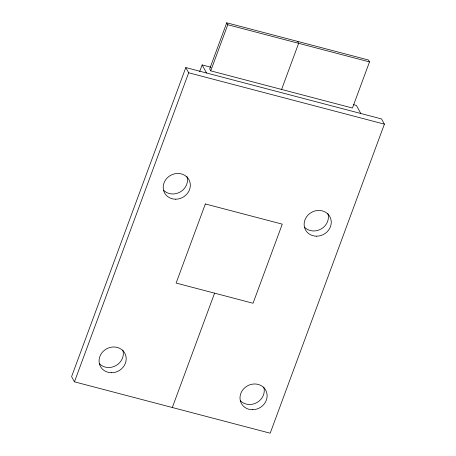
<?xml version="1.0" encoding="UTF-8"?>
<svg xmlns="http://www.w3.org/2000/svg" width="456" height="456" viewBox="0 0 456 456"><rect width="100%" height="100%" fill="white"/><g stroke="black" fill="none" stroke-linecap="round" stroke-linejoin="round"><path stroke-width="0.68" d="M185.809 67.562L71.598 376.61L74.453 381.826L270.191 433.2L384.402 124.152L381.547 118.936L185.809 67.562L188.664 72.778L384.402 124.152M74.453 381.826L188.664 72.778M199.694 71.529L202.133 64.929L211.088 67.277M226.735 22.8L209.686 68.924L210.74 70.845L352.454 108.038L369.497 61.919L368.448 59.992L226.735 22.8L227.783 24.721L369.497 61.919M210.74 70.845L227.783 24.721M281.597 89.444L298.64 43.32L297.591 41.399M172.322 407.516L214.582 293.157M353.622 104.686L356.375 105.41L360.799 113.487M202.133 64.929L206.557 73.006M263.745 387.036A13.862 12.574 -28.7 0 1 257.121 402.443A13.862 12.574 -28.7 0 1 240.34 400.721M122.812 350.043A13.862 12.574 -28.7 0 1 116.189 365.455A13.862 12.574 -28.7 0 1 99.408 363.734M186.943 176.506A13.862 12.574 -28.7 0 1 180.325 191.919A13.862 12.574 -28.7 0 1 163.544 190.198M327.875 213.499A13.862 12.574 -28.7 0 1 321.258 228.906A13.862 12.574 -28.7 0 1 304.477 227.191M205.354 203.963L176.119 283.062L253.046 303.251L282.275 224.152L205.354 203.963M111.498 372.74A13.862 12.574 -28.7 0 0 124.915 353.434A13.862 12.574 -28.7 0 0 101.483 353.4A13.862 12.574 -28.7 0 0 111.498 372.74M252.43 409.727A13.862 12.574 -28.7 0 0 265.842 390.421A13.862 12.574 -28.7 0 0 242.415 390.387A13.862 12.574 -28.7 0 0 252.43 409.727M175.634 199.204A13.862 12.574 -28.7 0 0 189.046 179.898A13.862 12.574 -28.7 0 0 165.619 179.863A13.862 12.574 -28.7 0 0 175.634 199.204M316.561 236.191A13.862 12.574 -28.7 0 0 329.979 216.885A13.862 12.574 -28.7 0 0 306.552 216.856A13.862 12.574 -28.7 0 0 316.561 236.191"/></g></svg>
